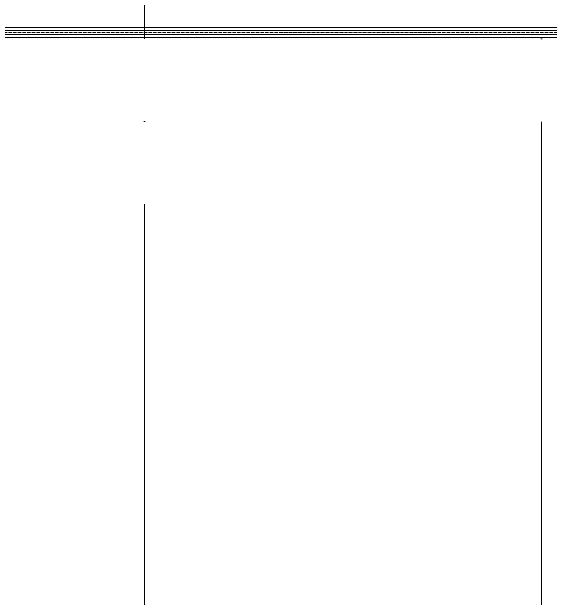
# Model space of a CAD drawing. Header units: millimetres. Extents: x -88595 to 880822, y -1054509 to -148035.
# Drawn here: x 550362 to 551989, y -279443 to -277671 of the extents above; entities that cross this region are included whole.
import ezdxf

# ---------------------------------------------------------------- set-up
doc = ezdxf.new("R2010")
doc.units = ezdxf.units.MM
doc.linetypes.add('$10$ADSK_Осевая', pattern=[14, 10, -2, 0, -2])
doc.linetypes.add('ADSK_Линия сетки', pattern=[25, 20, -2.5, 0, -2.5])
for name, color, linetype, lineweight in [('Изоляция', 7, 'Continuous', 18), ('Оборудование', 7, 'Continuous', 18), ('Оси', 7, 'Continuous', 9), ('Трубопровод', 7, 'Continuous', 18)]:
    doc.layers.add(name, color=color, linetype=linetype, lineweight=lineweight)

# ---------------------------------------------------------------- blocks, each defined once
blk = doc.blocks.new('Кровля')
at = {"layer": 'Оси', "linetype": 'ADSK_Линия сетки', "ltscale": 100}
for p, q in [((564230.5, 695936.1), (564230.5, 631229.3)), ((563030.5, 660685.5), (563030.5, 631229.3))]:
    blk.add_line(p, q, dxfattribs=at)

msp = doc.modelspace()

# ---------------------------------------------------------------- linework, layer by layer
at = {"layer": 'Изоляция', "color": 134, "true_color": 0x00a6a6}
for p, q in [((552093.6, -277718), (549590.4, -277718)), ((549590.4, -277748.7), (552093.6, -277748.7))]:
    msp.add_line(p, q, dxfattribs=at)
at = {"layer": 'Трубопровод', "color": 134, "true_color": 0x00a6a6}
for p, q in [((552093.6, -277727), (549590.4, -277727)), ((549590.4, -277739.7), (552093.6, -277739.7))]:
    msp.add_line(p, q, dxfattribs=at)
at = {"layer": 'Трубопровод', "color": 134, "linetype": '$10$ADSK_Осевая', "true_color": 0x00a6a6}
msp.add_line((549590.4, -277733.4), (552093.6, -277733.4), dxfattribs=at)

# ---------------------------------------------------------------- block references
at = {"layer": 'Оборудование', "color": 5, "true_color": 0x0000ff}
msp.add_blockref('Кровля', (-12267.3, -926437.4), dxfattribs=at)

doc.saveas('drawing.dxf')
